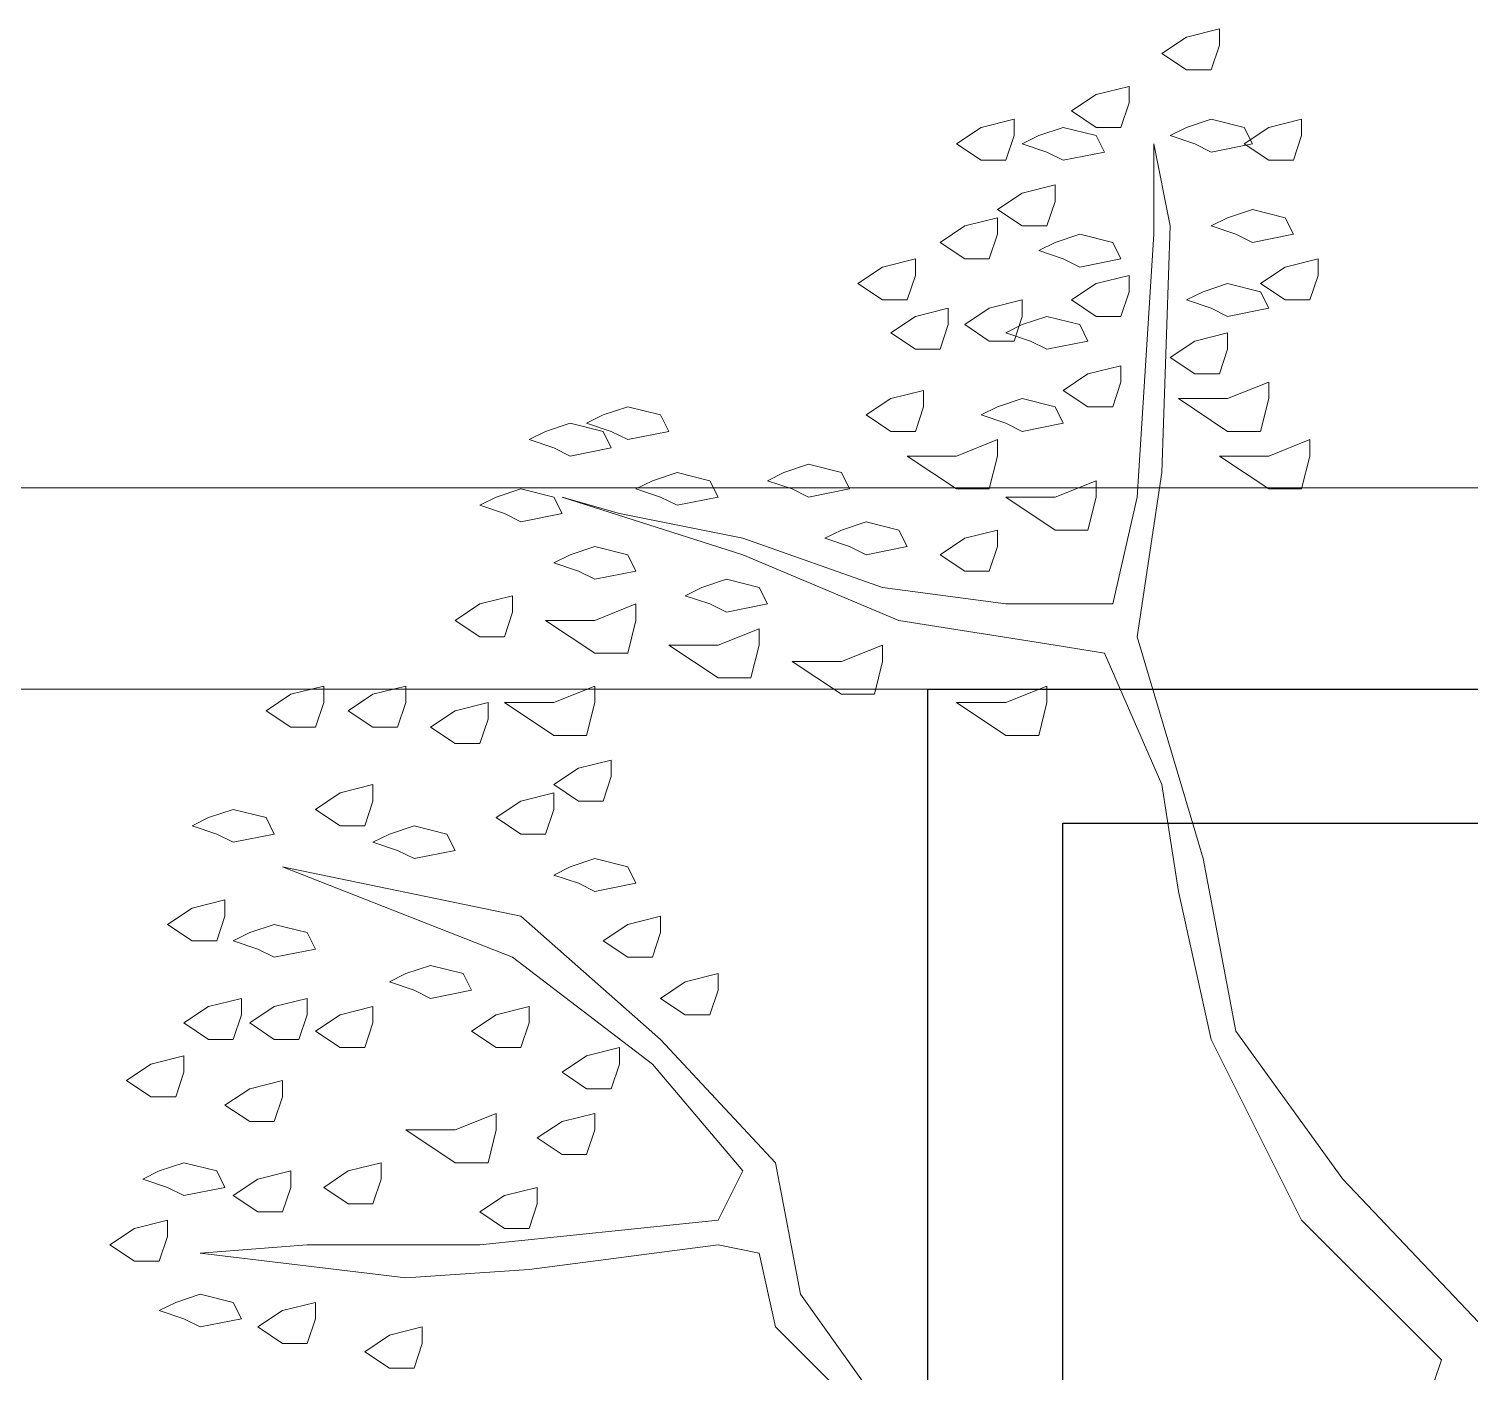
# Model space of a CAD drawing. Header units: millimetres. Extents: x 2667 to 2848, y -1 to 1765.
# Drawn here: x 2701.089 to 2702.163, y 1760.998 to 1761.999 of the extents above; entities that cross this region are included whole.
import ezdxf

# ---------------------------------------------------------------- set-up
doc = ezdxf.new("R2010")
doc.units = ezdxf.units.MM
doc.layers.add('MURATURA_sezioni', color=5, linetype='Continuous', lineweight=18)
doc.layers.add('VEGETACION', color=84, linetype='Continuous', lineweight=15)

msp = doc.modelspace()

# ---------------------------------------------------------------- linework, layer by layer
for p, q in [((2701.7585, 1760.5071), (2701.7585, 1761.5071)), ((2701.7585, 1761.5071), (2702.7585, 1761.5071)), ((2701.8591, 1760.6078), (2701.8591, 1761.4071)), ((2701.8591, 1761.4071), (2702.6579, 1761.4071))]:
    msp.add_line(p, q)
at = {"layer": 'MURATURA_sezioni'}
for points in [[(2687.4495, 1727.8136), (2687.4495, 1680.6571), (2824.4495, 1680.6571), (2824.4495, 1761.6571), (2687.4495, 1761.6571), (2687.4495, 1757.8677)], [(2687.5995, 1726.9707), (2687.5995, 1680.8071), (2824.2995, 1680.8071), (2824.2995, 1761.5071), (2687.5995, 1761.5071), (2687.5995, 1757.8377)]]:
    msp.add_lwpolyline(points, dxfattribs=at)
at = {"layer": 'VEGETACION'}
for p, q in [((2701.9513, 1761.9928), (2701.9758, 1761.999)), ((2701.9758, 1761.999), (2701.9758, 1761.9867)), ((2701.933, 1761.9806), (2701.9513, 1761.9928)), ((2701.9513, 1761.9684), (2701.933, 1761.9806)), ((2701.9758, 1761.9867), (2701.9697, 1761.9684)), ((2701.9697, 1761.9684), (2701.9513, 1761.9684)), ((2701.884, 1761.95), (2701.9085, 1761.9561)), ((2701.9085, 1761.9561), (2701.9085, 1761.9439)), ((2701.8656, 1761.9378), (2701.884, 1761.95)), ((2701.884, 1761.9255), (2701.8656, 1761.9378)), ((2701.9085, 1761.9439), (2701.9024, 1761.9255)), ((2701.78, 1761.9133), (2701.7983, 1761.9255)), ((2701.7983, 1761.9255), (2701.8228, 1761.9316)), ((2701.8228, 1761.9316), (2701.8228, 1761.9194)), ((2701.8595, 1761.9255), (2701.8412, 1761.9194)), ((2701.884, 1761.9194), (2701.8595, 1761.9255)), ((2701.9024, 1761.9255), (2701.884, 1761.9255)), ((2701.9513, 1761.9255), (2701.9391, 1761.9194)), ((2701.9697, 1761.9316), (2701.9513, 1761.9255)), ((2701.9942, 1761.9255), (2701.9697, 1761.9316)), ((2702.0003, 1761.9133), (2701.9942, 1761.9255)), ((2701.9942, 1761.9133), (2702.0125, 1761.9255)), ((2702.0125, 1761.9255), (2702.037, 1761.9316)), ((2702.037, 1761.9316), (2702.037, 1761.9194)), ((2701.7983, 1761.901), (2701.78, 1761.9133)), ((2701.8228, 1761.9194), (2701.8167, 1761.901)), ((2701.8412, 1761.9194), (2701.8289, 1761.9133)), ((2701.8289, 1761.9133), (2701.8473, 1761.9071)), ((2701.8901, 1761.9071), (2701.884, 1761.9194)), ((2701.9269, 1761.9133), (2701.9269, 1761.8459)), ((2701.9391, 1761.8521), (2701.9269, 1761.9133)), ((2701.9391, 1761.9194), (2701.9575, 1761.9133)), ((2701.9575, 1761.9133), (2701.9697, 1761.9071)), ((2701.9697, 1761.9071), (2702.0003, 1761.9133)), ((2702.0125, 1761.901), (2701.9942, 1761.9133)), ((2702.037, 1761.9194), (2702.0309, 1761.901)), ((2701.8473, 1761.9071), (2701.8595, 1761.901)), ((2701.8595, 1761.901), (2701.8901, 1761.9071)), ((2701.8167, 1761.901), (2701.7983, 1761.901)), ((2702.0309, 1761.901), (2702.0125, 1761.901)), ((2701.8289, 1761.8765), (2701.8534, 1761.8827)), ((2701.8534, 1761.8827), (2701.8534, 1761.8704)), ((2701.8106, 1761.8643), (2701.8289, 1761.8765)), ((2701.8534, 1761.8704), (2701.8473, 1761.8521)), ((2701.8289, 1761.8521), (2701.8106, 1761.8643)), ((2702.0003, 1761.8643), (2701.9819, 1761.8582)), ((2702.0248, 1761.8582), (2702.0003, 1761.8643)), ((2701.7677, 1761.8398), (2701.7861, 1761.8521)), ((2701.7861, 1761.8521), (2701.8106, 1761.8582)), ((2701.8106, 1761.8582), (2701.8106, 1761.8459)), ((2701.8473, 1761.8521), (2701.8289, 1761.8521)), ((2701.933, 1761.6684), (2701.9391, 1761.8521)), ((2701.9819, 1761.8582), (2701.9697, 1761.8521)), ((2701.9697, 1761.8521), (2701.9881, 1761.8459)), ((2702.0309, 1761.8459), (2702.0248, 1761.8582)), ((2701.7861, 1761.8276), (2701.7677, 1761.8398)), ((2701.8106, 1761.8459), (2701.8044, 1761.8276)), ((2701.8534, 1761.8398), (2701.8412, 1761.8337)), ((2701.8718, 1761.8459), (2701.8534, 1761.8398)), ((2701.8963, 1761.8398), (2701.8718, 1761.8459)), ((2701.9024, 1761.8276), (2701.8963, 1761.8398)), ((2701.9269, 1761.8459), (2701.9146, 1761.6501)), ((2701.9881, 1761.8459), (2702.0003, 1761.8398)), ((2702.0003, 1761.8398), (2702.0309, 1761.8459)), ((2701.7249, 1761.8215), (2701.7494, 1761.8276)), ((2701.7494, 1761.8276), (2701.7494, 1761.8153)), ((2701.8044, 1761.8276), (2701.7861, 1761.8276)), ((2701.8412, 1761.8337), (2701.8595, 1761.8276)), ((2701.8595, 1761.8276), (2701.8718, 1761.8215)), ((2701.8718, 1761.8215), (2701.9024, 1761.8276)), ((2702.0248, 1761.8215), (2702.0493, 1761.8276)), ((2702.0493, 1761.8276), (2702.0493, 1761.8153)), ((2701.7065, 1761.8092), (2701.7249, 1761.8215)), ((2702.0064, 1761.8092), (2702.0248, 1761.8215)), ((2701.7249, 1761.797), (2701.7065, 1761.8092)), ((2701.7494, 1761.8153), (2701.7432, 1761.797)), ((2701.8656, 1761.797), (2701.884, 1761.8092)), ((2701.884, 1761.8092), (2701.9085, 1761.8153)), ((2701.9085, 1761.8153), (2701.9085, 1761.8031)), ((2701.9819, 1761.8092), (2701.9636, 1761.8031)), ((2702.0064, 1761.8031), (2701.9819, 1761.8092)), ((2702.0248, 1761.797), (2702.0064, 1761.8092)), ((2702.0493, 1761.8153), (2702.0432, 1761.797)), ((2701.7432, 1761.797), (2701.7249, 1761.797)), ((2701.8044, 1761.7909), (2701.8289, 1761.797)), ((2701.8289, 1761.797), (2701.8289, 1761.7847)), ((2701.884, 1761.7847), (2701.8656, 1761.797)), ((2701.9085, 1761.8031), (2701.9024, 1761.7847)), ((2701.9636, 1761.8031), (2701.9513, 1761.797)), ((2701.9513, 1761.797), (2701.9697, 1761.7909)), ((2702.0125, 1761.7909), (2702.0064, 1761.8031)), ((2702.0432, 1761.797), (2702.0248, 1761.797)), ((2701.731, 1761.7725), (2701.7494, 1761.7847)), ((2701.7494, 1761.7847), (2701.7738, 1761.7909)), ((2701.7738, 1761.7909), (2701.7738, 1761.7786)), ((2701.7861, 1761.7786), (2701.8044, 1761.7909)), ((2701.8289, 1761.7847), (2701.8228, 1761.7664)), ((2701.8473, 1761.7847), (2701.8289, 1761.7786)), ((2701.8718, 1761.7786), (2701.8473, 1761.7847)), ((2701.9024, 1761.7847), (2701.884, 1761.7847)), ((2701.9697, 1761.7909), (2701.9819, 1761.7847)), ((2701.9819, 1761.7847), (2702.0125, 1761.7909)), ((2701.7738, 1761.7786), (2701.7677, 1761.7603)), ((2701.8044, 1761.7664), (2701.7861, 1761.7786)), ((2701.8289, 1761.7786), (2701.8167, 1761.7725)), ((2701.8779, 1761.7664), (2701.8718, 1761.7786)), ((2701.7494, 1761.7603), (2701.731, 1761.7725)), ((2701.8228, 1761.7664), (2701.8044, 1761.7664)), ((2701.8167, 1761.7725), (2701.835, 1761.7664)), ((2701.835, 1761.7664), (2701.8473, 1761.7603)), ((2701.8473, 1761.7603), (2701.8779, 1761.7664)), ((2701.9391, 1761.7541), (2701.9575, 1761.7664)), ((2701.9575, 1761.7664), (2701.9819, 1761.7725)), ((2701.9819, 1761.7725), (2701.9819, 1761.7603)), ((2701.7677, 1761.7603), (2701.7494, 1761.7603)), ((2701.9575, 1761.7419), (2701.9391, 1761.7541)), ((2701.9819, 1761.7603), (2701.9758, 1761.7419)), ((2701.8595, 1761.7296), (2701.8779, 1761.7419)), ((2701.8779, 1761.7419), (2701.9024, 1761.748)), ((2701.9024, 1761.748), (2701.9024, 1761.7358)), ((2701.9758, 1761.7419), (2701.9575, 1761.7419)), ((2701.9024, 1761.7358), (2701.8963, 1761.7174)), ((2701.9819, 1761.7235), (2702.0125, 1761.7358)), ((2702.0125, 1761.7358), (2702.0125, 1761.7235)), ((2701.7126, 1761.7113), (2701.731, 1761.7235)), ((2701.731, 1761.7235), (2701.7555, 1761.7296)), ((2701.7555, 1761.7296), (2701.7555, 1761.7174)), ((2701.8289, 1761.7235), (2701.8106, 1761.7174)), ((2701.8534, 1761.7174), (2701.8289, 1761.7235)), ((2701.8779, 1761.7174), (2701.8595, 1761.7296)), ((2701.9452, 1761.7235), (2701.9819, 1761.7235)), ((2701.9819, 1761.699), (2701.9452, 1761.7235)), ((2702.0125, 1761.7235), (2702.0064, 1761.699)), ((2701.5168, 1761.7113), (2701.5045, 1761.7052)), ((2701.5351, 1761.7174), (2701.5168, 1761.7113)), ((2701.5596, 1761.7113), (2701.5351, 1761.7174)), ((2701.5657, 1761.699), (2701.5596, 1761.7113)), ((2701.731, 1761.699), (2701.7126, 1761.7113)), ((2701.7555, 1761.7174), (2701.7494, 1761.699)), ((2701.8106, 1761.7174), (2701.7983, 1761.7113)), ((2701.7983, 1761.7113), (2701.8167, 1761.7052)), ((2701.8595, 1761.7052), (2701.8534, 1761.7174)), ((2701.8963, 1761.7174), (2701.8779, 1761.7174)), ((2701.4739, 1761.699), (2701.4617, 1761.6929)), ((2701.4923, 1761.7052), (2701.4739, 1761.699)), ((2701.5168, 1761.699), (2701.4923, 1761.7052)), ((2701.5045, 1761.7052), (2701.5229, 1761.699)), ((2701.5229, 1761.6868), (2701.5168, 1761.699)), ((2701.5229, 1761.699), (2701.5351, 1761.6929)), ((2701.5351, 1761.6929), (2701.5657, 1761.699)), ((2701.7494, 1761.699), (2701.731, 1761.699)), ((2701.8167, 1761.7052), (2701.8289, 1761.699)), ((2701.8289, 1761.699), (2701.8595, 1761.7052)), ((2702.0064, 1761.699), (2701.9819, 1761.699)), ((2701.4617, 1761.6929), (2701.48, 1761.6868)), ((2701.78, 1761.6807), (2701.8106, 1761.6929)), ((2701.8106, 1761.6929), (2701.8106, 1761.6807)), ((2702.0125, 1761.6807), (2702.0432, 1761.6929)), ((2702.0432, 1761.6929), (2702.0432, 1761.6807)), ((2701.48, 1761.6868), (2701.4923, 1761.6807)), ((2701.4923, 1761.6807), (2701.5229, 1761.6868)), ((2701.7432, 1761.6807), (2701.78, 1761.6807)), ((2701.78, 1761.6562), (2701.7432, 1761.6807)), ((2701.8106, 1761.6807), (2701.8044, 1761.6562)), ((2701.9758, 1761.6807), (2702.0125, 1761.6807)), ((2702.0125, 1761.6562), (2701.9758, 1761.6807)), ((2702.0432, 1761.6807), (2702.037, 1761.6562)), ((2701.5719, 1761.6684), (2701.5535, 1761.6623)), ((2701.5963, 1761.6623), (2701.5719, 1761.6684)), ((2701.6514, 1761.6684), (2701.6392, 1761.6623)), ((2701.6698, 1761.6746), (2701.6514, 1761.6684)), ((2701.6943, 1761.6684), (2701.6698, 1761.6746)), ((2701.7004, 1761.6562), (2701.6943, 1761.6684)), ((2701.9146, 1761.546), (2701.933, 1761.6684)), ((2701.4556, 1761.6562), (2701.4372, 1761.6501)), ((2701.48, 1761.6501), (2701.4556, 1761.6562)), ((2701.5535, 1761.6623), (2701.5412, 1761.6562)), ((2701.5412, 1761.6562), (2701.5596, 1761.6501)), ((2701.6025, 1761.6501), (2701.5963, 1761.6623)), ((2701.6392, 1761.6623), (2701.6575, 1761.6562)), ((2701.6575, 1761.6562), (2701.6698, 1761.6501)), ((2701.6698, 1761.6501), (2701.7004, 1761.6562)), ((2701.8044, 1761.6562), (2701.78, 1761.6562)), ((2701.8534, 1761.6501), (2701.884, 1761.6623)), ((2701.884, 1761.6623), (2701.884, 1761.6501)), ((2702.037, 1761.6562), (2702.0125, 1761.6562)), ((2701.4372, 1761.6501), (2701.425, 1761.644)), ((2701.4862, 1761.6378), (2701.48, 1761.6501)), ((2701.4862, 1761.6501), (2701.6208, 1761.6072)), ((2701.529, 1761.6378), (2701.4862, 1761.6501)), ((2701.5596, 1761.6501), (2701.5719, 1761.644)), ((2701.5719, 1761.644), (2701.6025, 1761.6501)), ((2701.8167, 1761.6501), (2701.8534, 1761.6501)), ((2701.8534, 1761.6256), (2701.8167, 1761.6501)), ((2701.884, 1761.6501), (2701.8779, 1761.6256)), ((2701.9146, 1761.6501), (2701.8963, 1761.5705)), ((2701.425, 1761.644), (2701.4433, 1761.6378)), ((2701.4433, 1761.6378), (2701.4556, 1761.6317)), ((2701.4556, 1761.6317), (2701.4862, 1761.6378)), ((2701.6208, 1761.6195), (2701.529, 1761.6378)), ((2701.6943, 1761.6256), (2701.682, 1761.6195)), ((2701.7126, 1761.6317), (2701.6943, 1761.6256)), ((2701.7371, 1761.6256), (2701.7126, 1761.6317)), ((2701.7432, 1761.6134), (2701.7371, 1761.6256)), ((2701.7861, 1761.6195), (2701.8106, 1761.6256)), ((2701.8106, 1761.6256), (2701.8106, 1761.6134)), ((2701.8779, 1761.6256), (2701.8534, 1761.6256)), ((2701.5106, 1761.6134), (2701.4923, 1761.6072)), ((2701.5351, 1761.6072), (2701.5106, 1761.6134)), ((2701.7249, 1761.5828), (2701.6208, 1761.6195)), ((2701.682, 1761.6195), (2701.7004, 1761.6134)), ((2701.7004, 1761.6134), (2701.7126, 1761.6072)), ((2701.7126, 1761.6072), (2701.7432, 1761.6134)), ((2701.7677, 1761.6072), (2701.7861, 1761.6195)), ((2701.8106, 1761.6134), (2701.8044, 1761.595)), ((2701.4923, 1761.6072), (2701.48, 1761.6011)), ((2701.48, 1761.6011), (2701.4984, 1761.595)), ((2701.5412, 1761.595), (2701.5351, 1761.6072)), ((2701.6208, 1761.6072), (2701.7371, 1761.5583)), ((2701.7861, 1761.595), (2701.7677, 1761.6072)), ((2701.4984, 1761.595), (2701.5106, 1761.5889)), ((2701.5106, 1761.5889), (2701.5412, 1761.595)), ((2701.8044, 1761.595), (2701.7861, 1761.595)), ((2701.5902, 1761.5828), (2701.578, 1761.5766)), ((2701.6086, 1761.5889), (2701.5902, 1761.5828)), ((2701.6331, 1761.5828), (2701.6086, 1761.5889)), ((2701.6392, 1761.5705), (2701.6331, 1761.5828)), ((2701.8167, 1761.5705), (2701.7249, 1761.5828)), ((2701.4066, 1761.5583), (2701.425, 1761.5705)), ((2701.425, 1761.5705), (2701.4494, 1761.5766)), ((2701.4494, 1761.5766), (2701.4494, 1761.5644)), ((2701.5106, 1761.5583), (2701.5412, 1761.5705)), ((2701.5412, 1761.5705), (2701.5412, 1761.5583)), ((2701.578, 1761.5766), (2701.5963, 1761.5705)), ((2701.5963, 1761.5705), (2701.6086, 1761.5644)), ((2701.6086, 1761.5644), (2701.6392, 1761.5705)), ((2701.8963, 1761.5705), (2701.8167, 1761.5705)), ((2701.425, 1761.546), (2701.4066, 1761.5583)), ((2701.4494, 1761.5644), (2701.4433, 1761.546)), ((2701.5106, 1761.5338), (2701.4739, 1761.5583)), ((2701.4739, 1761.5583), (2701.5106, 1761.5583)), ((2701.5412, 1761.5583), (2701.5351, 1761.5338)), ((2701.7371, 1761.5583), (2701.8534, 1761.5399)), ((2701.6025, 1761.5399), (2701.6331, 1761.5521)), ((2701.6331, 1761.5521), (2701.6331, 1761.5399)), ((2701.4433, 1761.546), (2701.425, 1761.546)), ((2701.6025, 1761.5154), (2701.5657, 1761.5399)), ((2701.5657, 1761.5399), (2701.6025, 1761.5399)), ((2701.6331, 1761.5399), (2701.6269, 1761.5154)), ((2701.6943, 1761.5277), (2701.7249, 1761.5399)), ((2701.7249, 1761.5399), (2701.7249, 1761.5277)), ((2701.8534, 1761.5399), (2701.8901, 1761.5338)), ((2701.9636, 1761.3808), (2701.9146, 1761.546)), ((2701.5351, 1761.5338), (2701.5106, 1761.5338)), ((2701.6575, 1761.5277), (2701.6943, 1761.5277)), ((2701.6943, 1761.5032), (2701.6575, 1761.5277)), ((2701.7249, 1761.5277), (2701.7188, 1761.5032)), ((2701.8901, 1761.5338), (2701.933, 1761.4359)), ((2701.6269, 1761.5154), (2701.6025, 1761.5154)), ((2701.2842, 1761.5032), (2701.3087, 1761.5093)), ((2701.3087, 1761.5093), (2701.3087, 1761.4971)), ((2701.3454, 1761.5032), (2701.3699, 1761.5093)), ((2701.3699, 1761.5093), (2701.3699, 1761.4971)), ((2701.48, 1761.4971), (2701.5106, 1761.5093)), ((2701.5106, 1761.5093), (2701.5106, 1761.4971)), ((2701.8167, 1761.4971), (2701.8473, 1761.5093)), ((2701.8473, 1761.5093), (2701.8473, 1761.4971)), ((2701.2658, 1761.4909), (2701.2842, 1761.5032)), ((2701.3087, 1761.4971), (2701.3025, 1761.4787)), ((2701.327, 1761.4909), (2701.3454, 1761.5032)), ((2701.3699, 1761.4971), (2701.3637, 1761.4787)), ((2701.4066, 1761.4909), (2701.4311, 1761.4971)), ((2701.4311, 1761.4971), (2701.4311, 1761.4848)), ((2701.4433, 1761.4971), (2701.48, 1761.4971)), ((2701.48, 1761.4726), (2701.4433, 1761.4971)), ((2701.5106, 1761.4971), (2701.5045, 1761.4726)), ((2701.7188, 1761.5032), (2701.6943, 1761.5032)), ((2701.78, 1761.4971), (2701.8167, 1761.4971)), ((2701.8167, 1761.4726), (2701.78, 1761.4971)), ((2701.8473, 1761.4971), (2701.8412, 1761.4726)), ((2701.2842, 1761.4787), (2701.2658, 1761.4909)), ((2701.3454, 1761.4787), (2701.327, 1761.4909)), ((2701.3882, 1761.4787), (2701.4066, 1761.4909)), ((2701.4311, 1761.4848), (2701.425, 1761.4665)), ((2701.3025, 1761.4787), (2701.2842, 1761.4787)), ((2701.3637, 1761.4787), (2701.3454, 1761.4787)), ((2701.4066, 1761.4665), (2701.3882, 1761.4787)), ((2701.5045, 1761.4726), (2701.48, 1761.4726)), ((2701.8412, 1761.4726), (2701.8167, 1761.4726)), ((2701.425, 1761.4665), (2701.4066, 1761.4665)), ((2701.4984, 1761.4481), (2701.5229, 1761.4542)), ((2701.5229, 1761.4542), (2701.5229, 1761.442)), ((2701.48, 1761.4359), (2701.4984, 1761.4481)), ((2701.5229, 1761.442), (2701.5168, 1761.4236)), ((2701.3025, 1761.4175), (2701.3209, 1761.4297)), ((2701.3209, 1761.4297), (2701.3454, 1761.4359)), ((2701.3454, 1761.4359), (2701.3454, 1761.4236)), ((2701.4556, 1761.4236), (2701.48, 1761.4297)), ((2701.4984, 1761.4236), (2701.48, 1761.4359)), ((2701.48, 1761.4297), (2701.48, 1761.4175)), ((2701.933, 1761.4359), (2701.9452, 1761.3563)), ((2701.3454, 1761.4236), (2701.3393, 1761.4053)), ((2701.4372, 1761.4114), (2701.4556, 1761.4236)), ((2701.5168, 1761.4236), (2701.4984, 1761.4236)), ((2701.223, 1761.4114), (2701.2107, 1761.4053)), ((2701.2413, 1761.4175), (2701.223, 1761.4114)), ((2701.2658, 1761.4114), (2701.2413, 1761.4175)), ((2701.2719, 1761.3991), (2701.2658, 1761.4114)), ((2701.3209, 1761.4053), (2701.3025, 1761.4175)), ((2701.4556, 1761.3991), (2701.4372, 1761.4114)), ((2701.48, 1761.4175), (2701.4739, 1761.3991)), ((2701.2107, 1761.4053), (2701.2291, 1761.3991)), ((2701.2291, 1761.3991), (2701.2413, 1761.393)), ((2701.2413, 1761.393), (2701.2719, 1761.3991)), ((2701.3393, 1761.4053), (2701.3209, 1761.4053)), ((2701.3576, 1761.3991), (2701.3454, 1761.393)), ((2701.376, 1761.4053), (2701.3576, 1761.3991)), ((2701.4005, 1761.3991), (2701.376, 1761.4053)), ((2701.4066, 1761.3869), (2701.4005, 1761.3991)), ((2701.4739, 1761.3991), (2701.4556, 1761.3991)), ((2701.3454, 1761.393), (2701.3637, 1761.3869)), ((2701.3637, 1761.3869), (2701.376, 1761.3808)), ((2701.376, 1761.3808), (2701.4066, 1761.3869)), ((2701.5106, 1761.3808), (2701.4923, 1761.3746)), ((2701.5351, 1761.3746), (2701.5106, 1761.3808)), ((2701.9881, 1761.2522), (2701.9636, 1761.3808)), ((2701.2781, 1761.3746), (2701.4494, 1761.3073)), ((2701.4556, 1761.3379), (2701.2781, 1761.3746)), ((2701.4923, 1761.3746), (2701.48, 1761.3685)), ((2701.48, 1761.3685), (2701.4984, 1761.3624)), ((2701.5412, 1761.3624), (2701.5351, 1761.3746)), ((2701.4984, 1761.3624), (2701.5106, 1761.3563)), ((2701.5106, 1761.3563), (2701.5412, 1761.3624)), ((2701.9452, 1761.3563), (2701.9697, 1761.2461)), ((2701.1924, 1761.3318), (2701.2107, 1761.344)), ((2701.2107, 1761.344), (2701.2352, 1761.3502)), ((2701.2352, 1761.3502), (2701.2352, 1761.3379)), ((2701.2352, 1761.3379), (2701.2291, 1761.3196)), ((2701.5596, 1761.2461), (2701.4556, 1761.3379)), ((2701.5351, 1761.3318), (2701.5596, 1761.3379)), ((2701.5596, 1761.3379), (2701.5596, 1761.3257)), ((2701.2107, 1761.3196), (2701.1924, 1761.3318)), ((2701.2536, 1761.3257), (2701.2413, 1761.3196)), ((2701.2719, 1761.3318), (2701.2536, 1761.3257)), ((2701.2964, 1761.3257), (2701.2719, 1761.3318)), ((2701.3025, 1761.3134), (2701.2964, 1761.3257)), ((2701.5168, 1761.3196), (2701.5351, 1761.3318)), ((2701.5596, 1761.3257), (2701.5535, 1761.3073)), ((2701.2291, 1761.3196), (2701.2107, 1761.3196)), ((2701.2413, 1761.3196), (2701.2597, 1761.3134)), ((2701.2597, 1761.3134), (2701.2719, 1761.3073)), ((2701.2719, 1761.3073), (2701.3025, 1761.3134)), ((2701.5351, 1761.3073), (2701.5168, 1761.3196)), ((2701.3882, 1761.3012), (2701.3699, 1761.2951)), ((2701.4127, 1761.2951), (2701.3882, 1761.3012)), ((2701.4494, 1761.3073), (2701.5535, 1761.2278)), ((2701.5535, 1761.3073), (2701.5351, 1761.3073)), ((2701.3699, 1761.2951), (2701.3576, 1761.289)), ((2701.4188, 1761.2828), (2701.4127, 1761.2951)), ((2701.578, 1761.289), (2701.6025, 1761.2951)), ((2701.6025, 1761.2951), (2701.6025, 1761.2828)), ((2701.3576, 1761.289), (2701.376, 1761.2828)), ((2701.376, 1761.2828), (2701.3882, 1761.2767)), ((2701.3882, 1761.2767), (2701.4188, 1761.2828)), ((2701.5596, 1761.2767), (2701.578, 1761.289)), ((2701.6025, 1761.2828), (2701.5963, 1761.2645)), ((2701.2046, 1761.2584), (2701.223, 1761.2706)), ((2701.223, 1761.2706), (2701.2474, 1761.2767)), ((2701.2474, 1761.2767), (2701.2474, 1761.2645)), ((2701.2536, 1761.2584), (2701.2719, 1761.2706)), ((2701.2719, 1761.2706), (2701.2964, 1761.2767)), ((2701.2964, 1761.2767), (2701.2964, 1761.2645)), ((2701.3209, 1761.2645), (2701.3454, 1761.2706)), ((2701.3454, 1761.2706), (2701.3454, 1761.2584)), ((2701.4372, 1761.2645), (2701.4617, 1761.2706)), ((2701.4617, 1761.2706), (2701.4617, 1761.2584)), ((2701.578, 1761.2645), (2701.5596, 1761.2767)), ((2701.223, 1761.2461), (2701.2046, 1761.2584)), ((2701.2474, 1761.2645), (2701.2413, 1761.2461)), ((2701.2719, 1761.2461), (2701.2536, 1761.2584)), ((2701.2964, 1761.2645), (2701.2903, 1761.2461)), ((2701.3025, 1761.2522), (2701.3209, 1761.2645)), ((2701.3454, 1761.2584), (2701.3393, 1761.24)), ((2701.4188, 1761.2522), (2701.4372, 1761.2645)), ((2701.4617, 1761.2584), (2701.4556, 1761.24)), ((2701.5963, 1761.2645), (2701.578, 1761.2645)), ((2701.3209, 1761.24), (2701.3025, 1761.2522)), ((2701.4372, 1761.24), (2701.4188, 1761.2522)), ((2702.0676, 1761.1421), (2701.9881, 1761.2522)), ((2701.2413, 1761.2461), (2701.223, 1761.2461)), ((2701.2903, 1761.2461), (2701.2719, 1761.2461)), ((2701.3393, 1761.24), (2701.3209, 1761.24)), ((2701.4556, 1761.24), (2701.4372, 1761.24)), ((2701.5045, 1761.2339), (2701.529, 1761.24)), ((2701.529, 1761.24), (2701.529, 1761.2278)), ((2701.6453, 1761.1543), (2701.5596, 1761.2461)), ((2701.9697, 1761.2461), (2702.037, 1761.1115)), ((2701.1618, 1761.2155), (2701.1801, 1761.2278)), ((2701.1801, 1761.2278), (2701.2046, 1761.2339)), ((2701.2046, 1761.2339), (2701.2046, 1761.2216)), ((2701.4862, 1761.2216), (2701.5045, 1761.2339)), ((2701.529, 1761.2278), (2701.5229, 1761.2094)), ((2701.5535, 1761.2278), (2701.6208, 1761.1482)), ((2701.1801, 1761.2033), (2701.1618, 1761.2155)), ((2701.2046, 1761.2216), (2701.1985, 1761.2033)), ((2701.2536, 1761.2094), (2701.2781, 1761.2155)), ((2701.2781, 1761.2155), (2701.2781, 1761.2033)), ((2701.5045, 1761.2094), (2701.4862, 1761.2216)), ((2701.2352, 1761.1971), (2701.2536, 1761.2094)), ((2701.5229, 1761.2094), (2701.5045, 1761.2094)), ((2701.1985, 1761.2033), (2701.1801, 1761.2033)), ((2701.2536, 1761.1849), (2701.2352, 1761.1971)), ((2701.2781, 1761.2033), (2701.2719, 1761.1849)), ((2701.2719, 1761.1849), (2701.2536, 1761.1849)), ((2701.4066, 1761.1788), (2701.4372, 1761.191)), ((2701.4372, 1761.191), (2701.4372, 1761.1788)), ((2701.4678, 1761.1727), (2701.4862, 1761.1849)), ((2701.4862, 1761.1849), (2701.5106, 1761.191)), ((2701.5106, 1761.191), (2701.5106, 1761.1788)), ((2701.3699, 1761.1788), (2701.4066, 1761.1788)), ((2701.4066, 1761.1543), (2701.3699, 1761.1788)), ((2701.4372, 1761.1788), (2701.4311, 1761.1543)), ((2701.4862, 1761.1604), (2701.4678, 1761.1727)), ((2701.5106, 1761.1788), (2701.5045, 1761.1604)), ((2701.2046, 1761.1543), (2701.1862, 1761.1482)), ((2701.2291, 1761.1482), (2701.2046, 1761.1543)), ((2701.327, 1761.1482), (2701.3515, 1761.1543)), ((2701.3515, 1761.1543), (2701.3515, 1761.1421)), ((2701.4311, 1761.1543), (2701.4066, 1761.1543)), ((2701.5045, 1761.1604), (2701.4862, 1761.1604)), ((2701.6637, 1761.0564), (2701.6453, 1761.1543)), ((2701.1862, 1761.1482), (2701.174, 1761.1421)), ((2701.174, 1761.1421), (2701.1924, 1761.1359)), ((2701.2352, 1761.1359), (2701.2291, 1761.1482)), ((2701.2413, 1761.1298), (2701.2597, 1761.1421)), ((2701.2597, 1761.1421), (2701.2842, 1761.1482)), ((2701.2842, 1761.1482), (2701.2842, 1761.1359)), ((2701.3087, 1761.1359), (2701.327, 1761.1482)), ((2701.3515, 1761.1421), (2701.3454, 1761.1237)), ((2701.6208, 1761.1482), (2701.6025, 1761.1115)), ((2702.1778, 1761.0258), (2702.0676, 1761.1421)), ((2701.1924, 1761.1359), (2701.2046, 1761.1298)), ((2701.2046, 1761.1298), (2701.2352, 1761.1359)), ((2701.2597, 1761.1176), (2701.2413, 1761.1298)), ((2701.2842, 1761.1359), (2701.2781, 1761.1176)), ((2701.327, 1761.1237), (2701.3087, 1761.1359)), ((2701.425, 1761.1176), (2701.4433, 1761.1298)), ((2701.4433, 1761.1298), (2701.4678, 1761.1359)), ((2701.4678, 1761.1359), (2701.4678, 1761.1237)), ((2701.3454, 1761.1237), (2701.327, 1761.1237)), ((2701.4678, 1761.1237), (2701.4617, 1761.1053)), ((2701.1679, 1761.1053), (2701.1924, 1761.1115)), ((2701.1924, 1761.1115), (2701.1924, 1761.0992)), ((2701.2781, 1761.1176), (2701.2597, 1761.1176)), ((2701.4433, 1761.1053), (2701.425, 1761.1176)), ((2701.6025, 1761.1115), (2701.425, 1761.0931)), ((2702.037, 1761.1115), (2702.1411, 1761.0074)), ((2701.1495, 1761.0931), (2701.1679, 1761.1053)), ((2701.1924, 1761.0992), (2701.1862, 1761.0809)), ((2701.4617, 1761.1053), (2701.4433, 1761.1053)), ((2701.1679, 1761.0809), (2701.1495, 1761.0931)), ((2701.2964, 1761.0931), (2701.2168, 1761.087)), ((2701.2168, 1761.087), (2701.3699, 1761.0686)), ((2701.425, 1761.0931), (2701.2964, 1761.0931)), ((2701.4617, 1761.0747), (2701.6025, 1761.0931)), ((2701.6025, 1761.0931), (2701.6331, 1761.087)), ((2701.6331, 1761.087), (2701.6453, 1761.0319)), ((2701.1862, 1761.0809), (2701.1679, 1761.0809)), ((2701.3699, 1761.0686), (2701.4617, 1761.0747)), ((2701.2168, 1761.0564), (2701.1985, 1761.0502)), ((2701.2413, 1761.0502), (2701.2168, 1761.0564)), ((2701.7249, 1760.9707), (2701.6637, 1761.0564)), ((2701.1985, 1761.0502), (2701.1862, 1761.0441)), ((2701.1862, 1761.0441), (2701.2046, 1761.038)), ((2701.2474, 1761.038), (2701.2413, 1761.0502)), ((2701.2597, 1761.0319), (2701.2781, 1761.0441)), ((2701.2781, 1761.0441), (2701.3025, 1761.0502)), ((2701.3025, 1761.0502), (2701.3025, 1761.038)), ((2701.2046, 1761.038), (2701.2168, 1761.0319)), ((2701.2168, 1761.0319), (2701.2474, 1761.038)), ((2701.3025, 1761.038), (2701.2964, 1761.0196)), ((2701.2781, 1761.0196), (2701.2597, 1761.0319)), ((2701.3393, 1761.0135), (2701.3576, 1761.0258)), ((2701.3576, 1761.0258), (2701.3821, 1761.0319)), ((2701.3821, 1761.0319), (2701.3821, 1761.0196)), ((2701.6453, 1761.0319), (2701.6943, 1760.9829)), ((2701.2964, 1761.0196), (2701.2781, 1761.0196)), ((2701.3576, 1761.0013), (2701.3393, 1761.0135)), ((2701.3821, 1761.0196), (2701.376, 1761.0013)), ((2701.376, 1761.0013), (2701.3576, 1761.0013)), ((2702.1411, 1761.0074), (2702.1288, 1760.9707))]:
    msp.add_line(p, q, dxfattribs=at)

doc.saveas('drawing.dxf')
